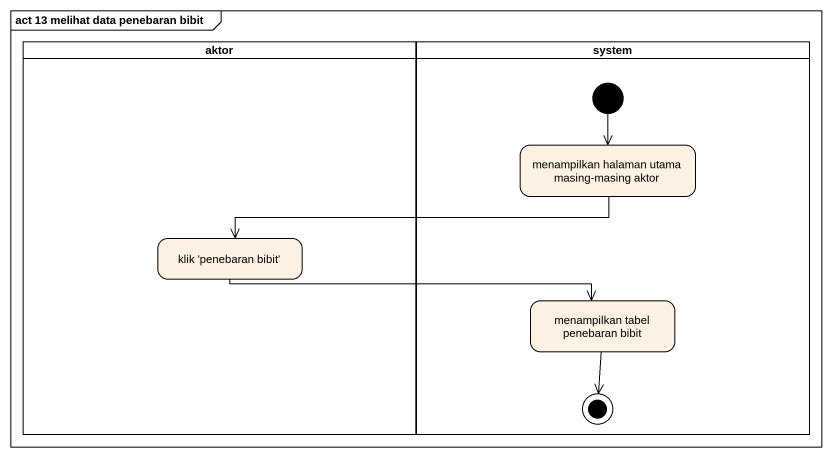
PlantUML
@startuml
mainframe act 13 melihat data penebaran bibit
hide empty description
state aktor <<partition>> {
  state "klik 'penebaran bibit'" as klik_penebaran_bibit
}
state system <<partition>> {
  state "menampilkan halaman utama masing-masing aktor" as menampilkan_halaman_utama
  state "menampilkan tabel penebaran bibit" as menampilkan_tabel_penebaran
  [*] --> menampilkan_halaman_utama
  menampilkan_tabel_penebaran --> [*]
}
menampilkan_halaman_utama -left-> klik_penebaran_bibit
klik_penebaran_bibit -right-> menampilkan_tabel_penebaran
@enduml
